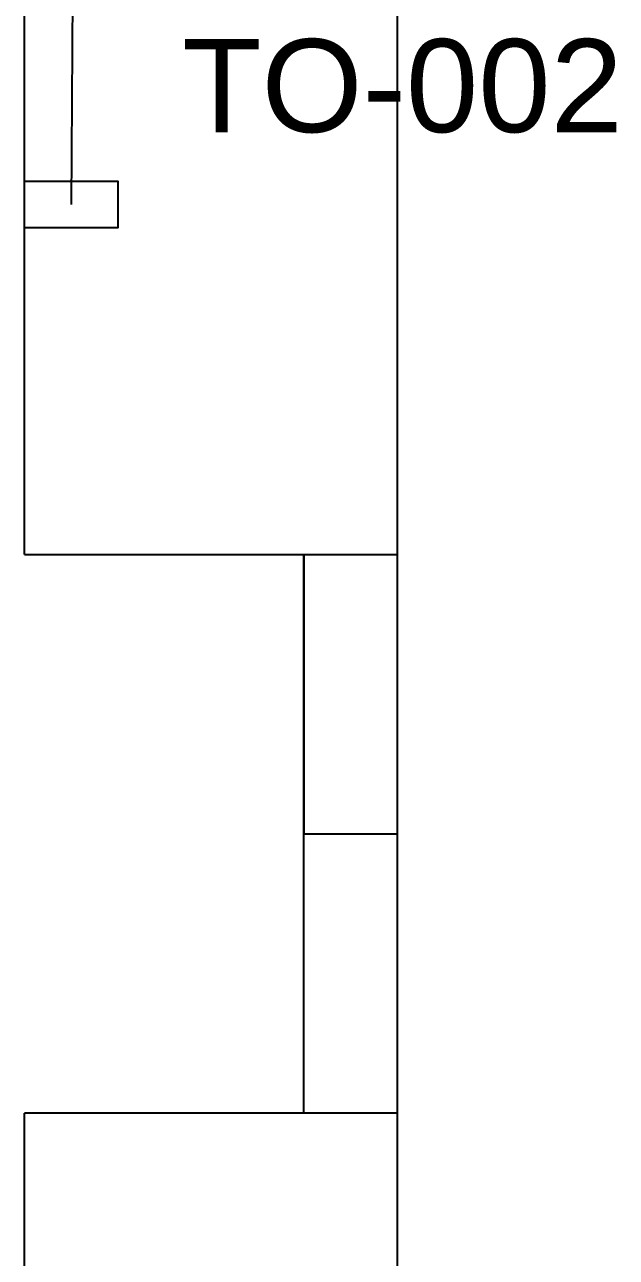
# Model space of a CAD drawing. Header units: millimetres. Extents: x -1911 to 4021, y -174 to 2851.
# Drawn here: x -298.9 to -235.3, y 586.2 to 718.5 of the extents above; entities that cross this region are included whole.
import ezdxf

# ---------------------------------------------------------------- set-up
doc = ezdxf.new("R2010")
doc.units = ezdxf.units.MM
doc.styles.get("Standard").update_dxf_attribs({"font": 'arial.ttf'})

msp = doc.modelspace()

# ---------------------------------------------------------------- linework, layer by layer
at = {"color": 0}
for p, q in [((-258.9, 1576.22), (-258.9, 476.22)), ((-298.9, 661.65), (-298.9, 736.57)), ((-298.9, 661.65), (-258.9, 661.65)), ((-298.9, 526.22), (-298.9, 601.65)), ((-258.9, 601.65), (-298.9, 601.65)), ((-258.9, 601.65), (-268.9, 601.65))]:
    msp.add_line(p, q, dxfattribs=at)
at = {"color": 1}
msp.add_line((-293.77, 722.11), (-293.9, 699.22), dxfattribs=at)
at = {"color": 2}
for p, q in [((-268.9, 601.65), (-268.9, 661.65)), ((-268.9, 661.65), (-268.9, 631.65)), ((-258.9, 661.65), (-258.9, 601.65)), ((-268.9, 631.65), (-258.9, 631.65))]:
    msp.add_line(p, q, dxfattribs=at)
at = {"color": 242, "true_color": 0xcd2027}
msp.add_lwpolyline([(-298.9, 701.72), (-288.9, 701.72), (-288.9, 696.72), (-298.9, 696.72)], close=True, dxfattribs=at)

# ---------------------------------------------------------------- texts
at = {"color": 242, "true_color": 0xcd2027, "insert": (-281.99, 716.99), "char_height": 10, "attachment_point": 1}
msp.add_mtext_dynamic_manual_height_columns('TO-002', width=50.3931, gutter_width=12.5, heights=[2.87], dxfattribs=at)

doc.saveas('drawing.dxf')
